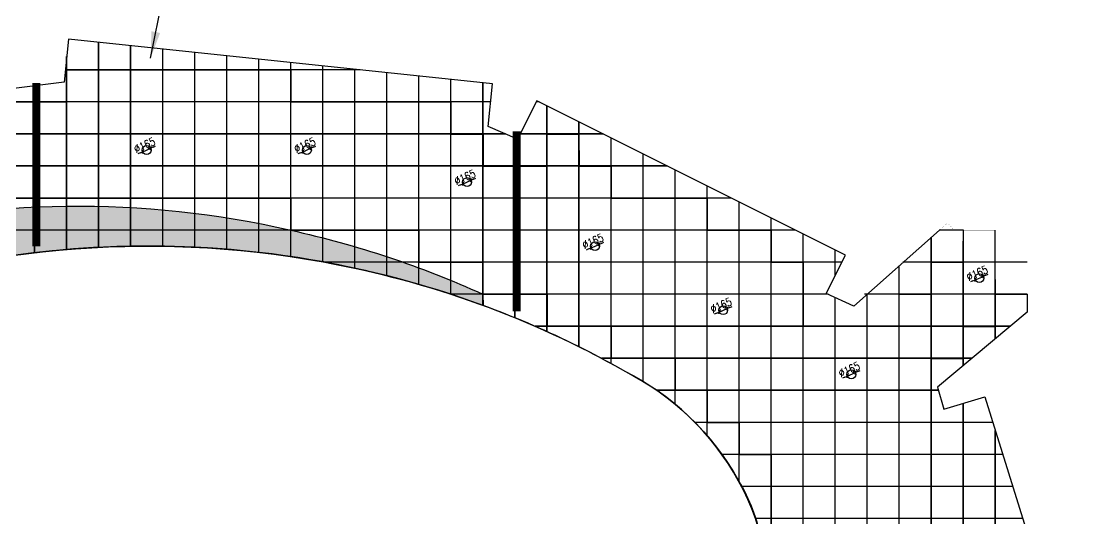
# Model space of a CAD drawing. Header units: millimetres. Extents: x -1989 to 265952, y -5690 to 142265.
# Drawn here: x 153798 to 173597, y 32524 to 41842 of the extents above; entities that cross this region are included whole.
import ezdxf
from ezdxf.lldxf.tags import DXFTag

# ---------------------------------------------------------------- set-up
doc = ezdxf.new("R2010")
doc.units = ezdxf.units.MM
for name, color, linetype in [('d地面疏散指示开孔165mm', 91, 'Continuous'), ('F-地材填充', 8, 'Continuous'), ('F-地材造型线', 150, 'Continuous'), ('ST-01水刀', 111, 'Continuous'), ('ST-02算量', 222, 'Continuous'), ('ST-12算量', 21, 'Continuous'), ('现场实际间隔柱定位', 6, 'Continuous')]:
    doc.layers.add(name, color=color, linetype=linetype)
doc.layers.add('灯柱定位线', color=141, linetype='Continuous', lineweight=25)
doc.styles.get("Standard").update_dxf_attribs({"font": 'arial.ttf'})
doc.styles.add('YQ_DIM', font='romancs.shx', dxfattribs={"width": 0.8, "bigfont": '@by-01-hztxt.shx'})
tags = doc.linetypes.add('EXP JT_LINE', pattern='A,0.5,-0.2,["EXP JT",Standard,S=0.12,R=0,X=-0.1,Y=-0.05],-0.5', length=1.199999999999999).pattern_tags.tags
tags[6] = DXFTag(74, 10)
doc.dimstyles.new('yq100', dxfattribs={"dimscale": 50, "dimtxt": 3, "dimasz": 1, "dimexe": 1.5, "dimexo": 3, "dimgap": 0.5, "dimtad": 1, "dimdec": 0, "dimrnd": 5, "dimdsep": 46, "dimtxsty": 'YQ_DIM', "dimblk": 'YQTICK', "dimcen": 0, "dimclrd": 256, "dimclre": 256, "dimclrt": 7, "dimadec": 1, "dimazin": 2, "dimtfac": 1, "dimtdec": 0, "dimtix": 1, "dimtmove": 2, "dimatfit": 2, "dimfxl": 1, "dimtolj": 1, "dimtzin": 0, "dimarcsym": 0})
doc.dimstyles.new('yq50', dxfattribs={"dimscale": 50, "dimtxt": 3, "dimasz": 1, "dimexe": 1.5, "dimexo": 3, "dimgap": 0.5, "dimtad": 1, "dimdec": 0, "dimdsep": 46, "dimtxsty": 'YQ_DIM', "dimblk": 'YQTICK', "dimcen": 0, "dimclrd": 256, "dimclre": 256, "dimclrt": 7, "dimadec": 1, "dimazin": 2, "dimtfac": 1, "dimtdec": 4, "dimtix": 1, "dimtmove": 2, "dimatfit": 2, "dimfxl": 1, "dimtolj": 1, "dimtzin": 0, "dimarcsym": 0})

# ---------------------------------------------------------------- blocks, each defined once
blk = doc.blocks.new('AWERAWE')
at = {"layer": 'F-地材填充', "color": 8, "linetype": 'Continuous'}
for p, q in [((59732.72795788613, 421727.324195977), (59732.72795788613, 425563.2981713135)), ((59734.72795788613, 421725.3241959769), (59734.72795788613, 425561.2981713134)), ((60332.72795788613, 421747.7007166978), (60332.72795788613, 425500.184107597)), ((60334.72795788613, 421745.7007166978), (60334.72795788613, 425498.184107597)), ((59132.72795788613, 421687.1276725348), (59132.72795788613, 425296.7338252634)), ((59134.72795788613, 421685.1276725348), (59134.72795788613, 425294.7338252634)), ((60932.72795788613, 421748.3236752543), (60932.72795788613, 425437.0700438805)), ((60934.72795788613, 421746.3236752543), (60934.72795788613, 425435.0700438805)), ((61532.72795788613, 421729.195098205), (61532.72795788613, 425373.9559801641)), ((61534.72795788613, 421727.195098205), (61534.72795788613, 425371.955980164)), ((62132.72795788613, 421690.2526312044), (62132.72795788613, 425310.8419164477)), ((62134.72795788614, 421688.2526312044), (62134.72795788614, 425308.8419164477)), ((62732.72795788614, 421631.3685172424), (62732.72795788614, 425247.7278527313)), ((62734.72795788613, 421629.3685172424), (62734.72795788613, 425245.7278527312)), ((63332.72795788613, 421552.3474806627), (63332.72795788613, 425184.6137890148)), ((63334.72795788614, 421550.3474806626), (63334.72795788614, 425182.6137890148)), ((63932.72795788614, 421452.9234342065), (63932.72795788614, 425121.4997252984)), ((63934.72795788613, 421450.9234342065), (63934.72795788613, 425119.4997252984)), ((64632.62527994737, 425047.8774516658), (59106.54517944515, 425047.8774516658)), ((64634.62527994692, 425045.8774516657), (59108.54517944516, 425045.8774516657)), ((64532.72795788613, 421334.3977791303), (64532.72795788613, 425058.3856615819)), ((64534.72795788613, 421332.3977791302), (64534.72795788613, 425056.3856615819)), ((65132.72795788613, 421194.367061327), (65132.72795788613, 424995.2715978654)), ((65134.72795788613, 421192.367061327), (65134.72795788613, 424993.2715978654)), ((65732.72795788613, 421032.2999971928), (65732.72795788613, 424932.157534149)), ((65734.72795788613, 421030.2999971928), (65734.72795788613, 424930.157534149)), ((58532.72795788614, 421626.9792025957), (58532.72795788614, 424751.5401051589)), ((58534.72795788613, 421624.9792025957), (58534.72795788613, 424749.5401051589)), ((66332.72795788613, 420847.567494339), (66332.72795788613, 424869.0434704325)), ((66334.72795788613, 420845.5674943389), (66334.72795788613, 424867.0434704325)), ((66932.72795788613, 420639.4228866763), (66932.72795788613, 424805.9294067161)), ((66934.72795788613, 420637.4228866763), (66934.72795788613, 424803.9294067161)), ((67075.88791948195, 424447.8774516658), (54619.09767117028, 424447.8774516658)), ((67077.88791948195, 424445.8774516658), (54621.09767117028, 424445.8774516658)), ((67986.65044707463, 424447.8774516658), (67928.41026569431, 424447.8774516658)), ((67988.65044707463, 424445.8774516658), (67930.41026569431, 424445.8774516658)), ((68132.72795788613, 420149.216640145), (68132.72795788613, 424374.7751290229)), ((68134.72795788613, 420147.216640145), (68134.72795788613, 424372.7751290229)), ((68732.72795788613, 419864.8972796758), (68732.72795788613, 424074.5140324172)), ((68734.72795788613, 419862.8972796758), (68734.72795788613, 424072.5140324172)), ((67358.75232917769, 423847.8774516658), (52740.60842522362, 423847.8774516658)), ((67360.75232917769, 423845.8774516658), (52742.60842522362, 423845.8774516658)), ((67532.72795788613, 420406.9849930363), (67532.72795788613, 423775.0158635742)), ((67534.72795788613, 420404.9849930362), (67534.72795788613, 423773.0158635742)), ((69185.6069688138, 423847.8774516658), (67628.14916908804, 423847.8774516658)), ((69187.6069688138, 423845.8774516658), (67630.14916908804, 423845.8774516658)), ((69332.72795788613, 419552.5877767571), (69332.72795788613, 423774.2529358114)), ((69334.72795788613, 419550.5877767571), (69334.72795788613, 423772.2529358115)), ((69932.72795788613, 419218.3090363251), (69932.72795788613, 423473.9918392057)), ((69934.72795788613, 419216.309036325), (69934.72795788613, 423471.9918392057)), ((70384.56349055294, 423247.8774516658), (50862.11917927697, 423247.8774516658)), ((70386.56349055294, 423245.8774516658), (50864.11917927697, 423245.8774516658)), ((70532.72795788613, 418789.4144410026), (70532.72795788613, 423173.7307426)), ((70534.72795788613, 418787.4144410026), (70534.72795788613, 423171.7307425999)), ((71132.72795788613, 418200.1761583872), (71132.72795788613, 422873.4696459943)), ((71134.72795788613, 418198.1761583872), (71134.72795788613, 422871.4696459943)), ((71583.5200122921, 422647.8774516658), (50315.76294019827, 422647.8774516658)), ((71585.5200122921, 422645.8774516658), (50317.76294019826, 422645.8774516658)), ((71732.72795788613, 417338.7926867191), (71732.72795788613, 422573.2085493885)), ((71734.72795788613, 417336.7926867192), (71734.72795788613, 422571.2085493885)), ((72332.72795788613, 412105.1763247893), (72332.72795788613, 422272.9474527827)), ((72334.72795788613, 412103.1763247894), (72334.72795788613, 422270.9474527827)), ((72782.47653403124, 422047.8774516658), (49932.12913229966, 422047.8774516658)), ((72784.47653403124, 422045.8774516658), (49934.12913229976, 422045.8774516658)), ((72932.72795788613, 405627.6264626873), (72932.72795788613, 421972.686356177)), ((72934.72795788613, 405625.6264626873), (72934.72795788613, 421970.686356177)), ((75332.72795788613, 407253.8076605087), (75332.72795788613, 421913.4975078547)), ((75755.5755630787, 422047.8774516658), (75483.6941343821, 422047.8774516658)), ((75757.5755630787, 422045.8774516658), (75485.69413438211, 422045.8774516658)), ((75334.72795788613, 407251.8076605087), (75334.72795788613, 421911.4975078547)), ((75932.72795788613, 419511.4151981346), (75932.72795788613, 421837.3485187032)), ((75934.72795788613, 419509.4151981346), (75934.72795788613, 421835.3485187033)), ((73532.72795788613, 421201.0553558682), (73532.72795788613, 421672.4252595713)), ((73534.72795788613, 421199.0553558682), (73534.72795788613, 421670.4252595713)), ((73656.70486101667, 421447.8774516658), (63960.62129795333, 421447.8774516658)), ((73658.70486101667, 421445.8774516658), (63962.62129795333, 421445.8774516658)), ((74732.72795788613, 407053.3851906935), (74732.72795788613, 421379.4178341282)), ((74734.72795788613, 407051.3851906935), (74734.72795788613, 421377.4178341282)), ((76260.45361185203, 421447.8774516658), (74809.63740144533, 421447.8774516658)), ((76262.45361185205, 421445.8774516658), (74811.63740144533, 421445.8774516658)), ((76532.72795788613, 420012.9151610791), (76532.72795788613, 421124.3050404323)), ((76534.72795788613, 420010.9151610791), (76534.72795788613, 421122.3050404323)), ((73396.59771953651, 420847.8774516659), (66331.7804869036, 420847.8774516659)), ((73398.59771953651, 420845.8774516659), (66333.7804869036, 420845.8774516659)), ((73532.72795788613, 405796.9171875511), (73532.72795788613, 420784.7625229764)), ((73534.72795788613, 405794.9171875511), (73534.72795788613, 420782.7625229764)), ((74132.72795788613, 405966.2079124148), (74132.72795788613, 420845.3381604018)), ((74134.72795788613, 405964.2079124148), (74134.72795788613, 420843.3381604018)), ((76765.3316606254, 420847.8774516659), (74135.58066850857, 420847.8774516659)), ((76767.3316606254, 420845.8774516659), (74137.58066850856, 420845.8774516659)), ((76813.8393931179, 420247.8774516658), (67910.1274512982, 420247.8774516658)), ((76815.8393931179, 420245.8774516658), (67912.1274512982, 420245.8774516658)), ((76095.9928794585, 419647.8774516658), (69155.4400247717, 419647.8774516658)), ((76097.9928794585, 419645.8774516658), (69157.4400247717, 419645.8774516658)), ((75466.12250195479, 419047.8774516658), (70193.67413403929, 419047.8774516658)), ((75468.1225019548, 419045.8774516658), (70195.67413403929, 419045.8774516658)), ((75932.72795788613, 407354.1026367229), (75932.72795788613, 418806.6356134118)), ((75934.72795788613, 407352.1026367229), (75934.72795788613, 418804.6356134118)), ((76484.52566926554, 418447.8774516658), (70904.42300351303, 418447.8774516658)), ((76486.52566926552, 418445.8774516659), (70906.42300351303, 418445.8774516659)), ((76532.72795788613, 408756.8237251606), (76532.72795788613, 418293.0668232843)), ((76534.72795788613, 408754.8237251606), (76534.72795788613, 418291.0668232842)), ((76671.34341863274, 417847.8774516658), (71410.26095073187, 417847.8774516658)), ((76673.34341863274, 417845.8774516658), (71412.26095073187, 417845.8774516658)), ((76858.16116799993, 417247.8774516657), (71784.14219828056, 417247.8774516657)), ((76860.16116799993, 417245.8774516658), (71786.14219828056, 417245.8774516658)), ((77044.97891736715, 416647.8774516658), (72041.32149376141, 416647.8774516658)), ((77046.97891736715, 416645.8774516658), (72043.32149376141, 416645.8774516658))]:
    blk.add_line(p, q, dxfattribs=at)
blk = doc.blocks.new('YQTICK')
blk.add_line((-1, 1e-16), (1, 1e-16))
at = {"const_width": 0.4}
blk.add_lwpolyline([(0.5303300858899105, 0.5303300858899106), (-0.5303300858899106, -0.5303300858899105)], dxfattribs=at)
blk = doc.blocks.new('*D325')
at = {"layer": 'DEFPOINTS', "color": 0, "transparency": 16777216}
for p in [(156226.3479545136, 39462.10451857803), (156074.9264775036, 39396.55654911943)]:
    blk.add_point(p, dxfattribs=at)
at = {"layer": 'd地面疏散指示开孔165mm', "lineweight": -2, "transparency": 16777216}
for p, q in [((156074.9264775036, 39396.55654911943), (156226.3479545136, 39462.10451857803)), ((156272.2332505772, 39481.96753962607), (156318.1185466408, 39501.83056067412)), ((156029.04118144, 39376.69352807138), (155983.1558853763, 39356.83050702333))]:
    blk.add_line(p, q, dxfattribs=at)
at = {"layer": 'd地面疏散指示开孔165mm', "lineweight": -2, "transparency": 16777216, "xscale": 50, "yscale": 50, "zscale": 50}
for p, rotation in [((156074.9264775036, 39396.55654911943), 23.40702549859462), ((156226.3479545136, 39462.10451857803), 203.4070254985946)]:
    blk.add_blockref('YQTICK', p, dxfattribs=dict(at, rotation=rotation))
at = {"layer": 'd地面疏散指示开孔165mm', "color": 7, "transparency": 16777216, "insert": (156110.9111739125, 39521.10112597594), "char_height": 150, "attachment_point": 5, "rotation": 23.407025498594628, "style": 'YQ_DIM'}
blk.add_mtext('\\A1;∅165', dxfattribs=at)
blk = doc.blocks.new('*D326')
at = {"layer": 'DEFPOINTS', "color": 0, "transparency": 16777216}
for p in [(159228.3479545136, 39462.10451857803), (159076.9264775037, 39396.55654911947)]:
    blk.add_point(p, dxfattribs=at)
at = {"layer": 'd地面疏散指示开孔165mm', "lineweight": -2, "transparency": 16777216}
for p, q in [((159076.9264775037, 39396.55654911947), (159228.3479545136, 39462.10451857803)), ((159274.2332505772, 39481.96753962608), (159320.1185466408, 39501.83056067414)), ((159031.0411814401, 39376.69352807143), (158985.1558853765, 39356.83050702337))]:
    blk.add_line(p, q, dxfattribs=at)
at = {"layer": 'd地面疏散指示开孔165mm', "lineweight": -2, "transparency": 16777216, "xscale": 50, "yscale": 50, "zscale": 50}
for p, rotation in [((159076.9264775037, 39396.55654911947), 23.40702549860142), ((159228.3479545136, 39462.10451857803), 203.4070254986014)]:
    blk.add_blockref('YQTICK', p, dxfattribs=dict(at, rotation=rotation))
at = {"layer": 'd地面疏散指示开孔165mm', "color": 7, "transparency": 16777216, "insert": (159112.9111739125, 39521.10112597597), "char_height": 150, "attachment_point": 5, "rotation": 23.407025498601396, "style": 'YQ_DIM'}
blk.add_mtext('\\A1;∅165', dxfattribs=at)
blk = doc.blocks.new('*D327')
at = {"layer": 'DEFPOINTS', "color": 0, "transparency": 16777216}
for p in [(162228.3479545137, 38862.10451857807), (162076.9264775038, 38796.55654911947)]:
    blk.add_point(p, dxfattribs=at)
at = {"layer": 'd地面疏散指示开孔165mm', "lineweight": -2, "transparency": 16777216}
for p, q in [((162076.9264775038, 38796.55654911947), (162228.3479545137, 38862.10451857807)), ((162274.2332505773, 38881.96753962613), (162320.1185466409, 38901.83056067419)), ((162031.0411814402, 38776.69352807141), (161985.1558853766, 38756.83050702335))]:
    blk.add_line(p, q, dxfattribs=at)
at = {"layer": 'd地面疏散指示开孔165mm', "lineweight": -2, "transparency": 16777216, "xscale": 50, "yscale": 50, "zscale": 50}
for p, rotation in [((162076.9264775038, 38796.55654911947), 23.40702549861469), ((162228.3479545137, 38862.10451857807), 203.4070254986147)]:
    blk.add_blockref('YQTICK', p, dxfattribs=dict(at, rotation=rotation))
at = {"layer": 'd地面疏散指示开孔165mm', "color": 7, "transparency": 16777216, "insert": (162112.9111739127, 38921.10112597599), "char_height": 150, "attachment_point": 5, "rotation": 23.407025498614683, "style": 'YQ_DIM'}
blk.add_mtext('\\A1;∅165', dxfattribs=at)
blk = doc.blocks.new('*D328')
at = {"layer": 'DEFPOINTS', "color": 0, "transparency": 16777216}
for p in [(164626.3479545136, 37662.10451857813), (164474.9264775039, 37596.55654911941)]:
    blk.add_point(p, dxfattribs=at)
at = {"layer": 'd地面疏散指示开孔165mm', "lineweight": -2, "transparency": 16777216}
for p, q in [((164474.9264775039, 37596.55654911941), (164626.3479545136, 37662.10451857813)), ((164672.2332505772, 37681.96753962623), (164718.1185466407, 37701.83056067434)), ((164429.0411814403, 37576.69352807131), (164383.1558853767, 37556.8305070232))]:
    blk.add_line(p, q, dxfattribs=at)
at = {"layer": 'd地面疏散指示开孔165mm', "lineweight": -2, "transparency": 16777216, "xscale": 50, "yscale": 50, "zscale": 50}
for p, rotation in [((164474.9264775039, 37596.55654911941), 23.40702549866785), ((164626.3479545136, 37662.10451857813), 203.4070254986678)]:
    blk.add_blockref('YQTICK', p, dxfattribs=dict(at, rotation=rotation))
at = {"layer": 'd地面疏散指示开孔165mm', "color": 7, "transparency": 16777216, "insert": (164510.9111739125, 37721.10112597594), "char_height": 150, "attachment_point": 5, "rotation": 23.407025498667853, "style": 'YQ_DIM'}
blk.add_mtext('\\A1;∅165', dxfattribs=at)
blk = doc.blocks.new('*D329')
at = {"layer": 'DEFPOINTS', "color": 0, "transparency": 16777216}
for p in [(167028.3479545135, 36462.10451857805), (166876.9264775038, 36396.5565491195)]:
    blk.add_point(p, dxfattribs=at)
at = {"layer": 'd地面疏散指示开孔165mm', "lineweight": -2, "transparency": 16777216}
for p, q in [((166876.9264775038, 36396.5565491195), (167028.3479545135, 36462.10451857805)), ((167074.2332505772, 36481.9675396261), (167120.1185466408, 36501.83056067415)), ((166831.0411814401, 36376.69352807145), (166785.1558853765, 36356.83050702341))]:
    blk.add_line(p, q, dxfattribs=at)
at = {"layer": 'd地面疏散指示开孔165mm', "lineweight": -2, "transparency": 16777216, "xscale": 50, "yscale": 50, "zscale": 50}
for p, rotation in [((166876.9264775038, 36396.5565491195), 23.40702549860413), ((167028.3479545135, 36462.10451857805), 203.4070254986041)]:
    blk.add_blockref('YQTICK', p, dxfattribs=dict(at, rotation=rotation))
at = {"layer": 'd地面疏散指示开孔165mm', "color": 7, "transparency": 16777216, "insert": (166912.9111739126, 36521.10112597598), "char_height": 150, "attachment_point": 5, "rotation": 23.40702549860414, "style": 'YQ_DIM'}
blk.add_mtext('\\A1;∅165', dxfattribs=at)
blk = doc.blocks.new('*D330')
at = {"layer": 'DEFPOINTS', "color": 0, "transparency": 16777216}
for p in [(169428.3479545136, 35262.10451857804), (169276.9264775036, 35196.55654911944)]:
    blk.add_point(p, dxfattribs=at)
at = {"layer": 'd地面疏散指示开孔165mm', "lineweight": -2, "transparency": 16777216}
for p, q in [((169276.9264775036, 35196.55654911944), (169428.3479545136, 35262.10451857804)), ((169474.2332505772, 35281.96753962607), (169520.1185466408, 35301.83056067412)), ((169231.0411814399, 35176.69352807141), (169185.1558853764, 35156.83050702336))]:
    blk.add_line(p, q, dxfattribs=at)
at = {"layer": 'd地面疏散指示开孔165mm', "lineweight": -2, "transparency": 16777216, "xscale": 50, "yscale": 50, "zscale": 50}
for p, rotation in [((169276.9264775036, 35196.55654911944), 23.40702549858999), ((169428.3479545136, 35262.10451857804), 203.4070254985899)]:
    blk.add_blockref('YQTICK', p, dxfattribs=dict(at, rotation=rotation))
at = {"layer": 'd地面疏散指示开孔165mm', "color": 7, "transparency": 16777216, "insert": (169312.9111739125, 35321.10112597595), "char_height": 150, "attachment_point": 5, "rotation": 23.40702549858995, "style": 'YQ_DIM'}
blk.add_mtext('\\A1;∅165', dxfattribs=at)
blk = doc.blocks.new('*D331')
at = {"layer": 'DEFPOINTS', "color": 0, "transparency": 16777216}
for p in [(171826.3479545141, 37064.10451857831), (171674.9264775042, 36998.55654911965)]:
    blk.add_point(p, dxfattribs=at)
at = {"layer": 'd地面疏散指示开孔165mm', "lineweight": -2, "transparency": 16777216}
for p, q in [((171674.9264775042, 36998.55654911965), (171826.3479545141, 37064.10451857831)), ((171872.2332505777, 37083.96753962639), (171918.1185466412, 37103.83056067446)), ((171629.0411814405, 36978.69352807158), (171583.155885377, 36958.83050702351))]:
    blk.add_line(p, q, dxfattribs=at)
at = {"layer": 'd地面疏散指示开孔165mm', "lineweight": -2, "transparency": 16777216, "xscale": 50, "yscale": 50, "zscale": 50}
for p, rotation in [((171674.9264775042, 36998.55654911965), 23.40702549862684), ((171826.3479545141, 37064.10451857831), 203.4070254986268)]:
    blk.add_blockref('YQTICK', p, dxfattribs=dict(at, rotation=rotation))
at = {"layer": 'd地面疏散指示开孔165mm', "color": 7, "transparency": 16777216, "insert": (171710.9111739129, 37123.10112597617), "char_height": 150, "attachment_point": 5, "rotation": 23.40702549862684, "style": 'YQ_DIM'}
blk.add_mtext('\\A1;∅165', dxfattribs=at)

msp = doc.modelspace()

# ---------------------------------------------------------------- hatches: boundary and pattern name
at = {"layer": 'F-地材填充'}
h = msp.add_hatch(dxfattribs=at)
h.set_pattern_fill('DOTS', color=8, scale=100, angle=90)
h.set_pattern_definition([(360, (-4607207.746019857, 844270.0960145477), (79.37500000000004, 158.7499999999999), [0, -158.75])])
edge = h.paths.add_edge_path()
edge.add_line((162449.6372160086, 36730.33053384864), (162451.6372160086, 36518.60960794313))
edge.add_line((162451.6372160086, 36518.60960794313), (162368.1259833085, 36550.28039269967))
edge.add_arc((156161.0878685571, 19270.17034327329), 18361.08726296626, 430.2416454071174, 447.2199497233229)
edge.add_arc((156170.5703717364, 19393.07334394604), 18237.86932609619, 447.2309776297963, 466.3005577260544)
edge.add_arc((156211.9186592611, 19288.64683474405), 18349.7065647352, 106.332956657739, 127.4672926780649)
edge.add_arc((148829.0666485878, 29333.59255755963), 5891.309139167989, 129.9057221483686, 250.3878121144565)
edge.add_arc((148991.8704590877, 29824.30577302989), 6408.209623373335, 250.4892918329346, 266.9565447694282)
edge.add_arc((151064.7732298067, 63690.52982933217), 40337.64097902134, 266.5703221932316, 274.2435938777294)
edge.add_line((154049.6372160086, 23463.47591363642), (154049.6372165591, 23361.69844212491))
edge.add_line((154049.6372165591, 23361.69844212491), (153999.5435647195, 23349.14267666792))
edge.add_arc((148934.6658501041, 50884.82775009211), 27997.62380500894, 273.1059292904349, 280.42241046576606, ccw=False)
edge.add_arc((149274.0257327796, 49795.5506591303), 26893.01556288868, 262.2589437654261, 272.5097129339043, ccw=False)
edge.add_arc((146612.6914234846, 29070.14400221731), 5999.999999887354, 139.5090938253407, 260.78290530658535, ccw=False)
edge.add_arc((154780.9119422725, 20644.32293110379), 17717.55474248384, 104.1500613789652, 135.9364099290469, ccw=False)
edge.add_arc((154865.0941947757, 20554.81764880914), 17825.02384926246, 77.0765717013702, 104.34211047749821, ccw=False)
edge.add_arc((154871.577368286, 19972.85529836806), 18391.30140374549, 425.6665816868958, 437.50174333396325, ccw=False)

# ---------------------------------------------------------------- linework, layer by layer
at = {"layer": 'd地面疏散指示开孔165mm'}
for centre in [(156150.6372160086, 39429.33053384876), (159152.6372160086, 39429.33053384876), (162152.6372160088, 38829.33053384876), (164550.6372160086, 37629.33053384875), (171750.6372160091, 37031.33053384899), (166952.6372160087, 36429.33053384876), (169352.6372160086, 35229.33053384876)]:
    msp.add_circle(centre, 82.5, dxfattribs=at)
at = {"layer": 'F-地材填充', "color": 8, "linetype": 'Continuous'}
for p, q in [((171272.8018943718, 37930.33053384887), (171027.9288576595, 37930.33053384887)), ((172049.6372160091, 35914.595298645), (172049.6372160091, 37928.33053384864)), ((172649.6372160091, 37330.33053384887), (170314.8853794439, 37330.33053384887)), ((172649.6372160091, 36730.33053384887), (169601.8419012282, 36730.33053384887))]:
    msp.add_line(p, q, dxfattribs=at)
at = {"layer": 'F-地材造型线', "color": 1, "linetype": 'EXP JT_LINE', "ltscale": 1500, "const_width": 150}
for points in [[(154084.8960903069, 37628.55089769178), (154084.8960903069, 40684.66521010678)], [(163084.896090307, 36411.35951394044), (163084.896090307, 39777.43045163495)]]:
    msp.add_lwpolyline(points, dxfattribs=at)
at = {"layer": 'F-地材造型线'}
msp.add_lwpolyline([(162449.6372160086, 36730.33053384864), (162451.6372160086, 36518.60960794313), (162368.1259833085, 36550.28039269967, 0.0742176493522738), (157051.6372160086, 37609.64818038783, 0.0833992966350385), (151051.6372160086, 36897.82700982064, 0.0924782240546196), (145049.6372160086, 33852.82219737643, 0.5801583694025358), (146851.6372160086, 23784.06138705395, 0.0719758515705009), (148651.6372160086, 23425.13458314925, 0.0334934798761922), (154049.6372160086, 23463.47591363642), (154049.6372165591, 23361.69844212491), (153999.5435647195, 23349.14267666792, -0.0319350211675993), (150451.6372160086, 22928.33053384864, -0.0447572684585288), (145651.6372160086, 23147.61288714994, -0.5847849379691404), (142049.6372160086, 32966.10810604124, -0.1395903154895693), (150449.6372160086, 37824.30562313638, -0.1195328235537702), (158851.6372160086, 37928.33053384864, -0.0516865878900841), (162449.6372160086, 36730.33053384864, 1.839027828381196)], format="xyb", dxfattribs=at)
at = {"layer": 'ST-01水刀', "color": 111}
for points in [[(152851.6372160088, 40326.33053384864), (154649.6372160088, 40328.33053384863), (154649.6372160088, 40928.33053384864), (158849.6372160087, 40926.33053384863), (158851.6372160088, 40326.33053384864), (161849.6372160088, 40328.33053384863), (161849.6372160088, 39728.33053384864), (162451.6372160088, 39726.33053384864), (162451.6372160088, 39128.33053384864), (163051.6372160087, 39128.33053384864), (163651.6372160086, 39128.33053384858), (163649.6372160087, 39728.33053384864), (164249.6372160088, 39728.33053384864), (164251.6372160088, 39128.33053384864), (164851.6372160087, 39128.33053384864), (164851.6372160087, 38528.33053384864), (166649.6372160088, 38526.33053384864), (166649.6372160088, 37928.33053384864), (167849.6372160088, 37928.33053384864), (167849.6372160088, 37328.33053384864), (168449.6372160088, 37328.33053384864), (168451.6372160087, 36126.33053384864), (169650.1355590365, 36129.32221438098), (170249.6372160085, 36128.33053384858), (170251.6372160085, 36728.33053384858), (170851.6372160085, 36730.33053384887), (170849.6372160088, 37328.33053384864), (171451.6372160086, 37328.33053384864), (171451.6372160086, 37328.33053384864), (171451.6372160085, 37930.33053384887), (171002.6033925046, 37928.33053384864), (169401.4044087303, 36503.05081580647), (168882.03384187, 36743.84989680533), (169240.8431021017, 37458.19306368314), (163458.9837815694, 40351.63876368836), (163100.3801828161, 39635.05522461547), (162546.3432262223, 39867.08779618036), (162630.4350752023, 40667.57472310311), (154685.9411334877, 41503.25688449022), (154601.6647956039, 40702.21992295075), (153513.8747662378, 40563.33244598706)], [(172049.6372160087, 31926.33053384864), (172049.6372160087, 33726.33053384864), (171451.6372160088, 33726.33053384864), (171451.6372160088, 34328.33053384864), (170851.6372160088, 34328.33053384864), (170851.6372160088, 35526.33053384864), (171451.6372160088, 35528.33053384864), (171449.6372160088, 36128.33053384864), (172049.6372160087, 36128.33053384864), (172051.6372160087, 36726.33053384864), (172649.6372160091, 36730.33053384887), (172649.6372160091, 36393.1965396638), (170967.7659858903, 34987.43260702715), (171088.3958133688, 34574.50742835083), (171852.9986388272, 34811.48469581749), (173595.2083805537, 29216.05359477593)]]:
    msp.add_lwpolyline(points, dxfattribs=at)
at = {"layer": 'ST-01水刀'}
msp.add_lwpolyline([(162451.6372160086, 36518.60960794313), (162451.6372160086, 36730.33053384864), (163651.6372160085, 36728.33053384864), (163651.6372160085, 36130.33053384864), (164851.6372160085, 36128.33053384864), (164851.6372160085, 35530.33053384864), (166049.6372160085, 35530.33053384864), (166051.6372160085, 34930.33053384864), (166649.6372160085, 34928.33053384864), (166649.6372160085, 34328.33053384864), (167249.6372160085, 34330.33053384864), (167251.6372160085, 33730.33053384864), (167849.6372160085, 33730.33053384864), (167851.6372160085, 30128.33053384864)], dxfattribs=at)
msp.add_lwpolyline([(167085.9458798267, 29878.93408692503, 0.2535219781792098), (167558.2307518838, 32530.33053384864, 0.1552673317935481), (165712.5833921618, 34928.33053384864, 0.0520608225160156), (162451.6372160086, 36518.60960794313, -5.927806222027306)], format="xyb", dxfattribs=at)
at = {"layer": 'ST-02算量', "color": 200}
msp.add_lwpolyline([(150451.6372160086, 38528.33053384864), (158851.6372160086, 38525.42429156092), (158849.6372160086, 37928.33053384864), (161249.6372160086, 37928.33053384864), (161251.6275752316, 37328.33053384864), (162449.6372160086, 37328.33053384864), (162449.6521476485, 36519.36242490835), (161853.3650346528, 36730.22268688164, 0.2168742251036804), (146793.7485534059, 35032.91246584882, 0.0182811140854106)], format="xyb", dxfattribs=at)
at = {"layer": '灯柱定位线', "color": 11}
msp.add_lwpolyline([(155251.6300508276, 25332.33407053727), (154733.7046728999, 24019.70498280719, -0.3059886959981961), (154031.0214256974, 23461.81835642262, -0.0337368008245948), (148641.51402811, 23427.63073734424, -0.0610070208442578), (147164.1800712858, 23683.77171641836, -0.6457212491002896), (145689.9672057269, 34318.80529046882, -0.0622363670928401), (149685.0891795246, 36438.84734400918, -0.1369893043618775), (159453.7397171817, 37332.9918667512, -0.0845026842308067), (165109.8412634515, 35289.61315570635, -0.1489224150723641), (167239.6962432181, 33239.47720146182, -0.0869596195298726), (167663.3170286928, 32124.57366897506, -0.2127911314311299), (167085.9458798267, 29878.93408692503), (166458.7210967498, 29082.21220725702), (167977.110118138, 27886.85000132487), (166328.0006699906, 25792.09607125123), (164809.6116491229, 26987.45827803112), (164469.3342673875, 26555.22657607784, -0.3312673263001841), (163555.2908300742, 26308.06000060347), (156701.8513145385, 29011.18704013244), (156289.2528026783, 27965.09527032342), (158222.8047142526, 27202.46557314796), (157184.4058247682, 24569.73545174996)], format="xyb", close=True, dxfattribs=at)
at = {"layer": '现场实际间隔柱定位', "const_width": 2}
msp.add_lwpolyline([(153513.8747662378, 40563.33244598706), (154601.6647956039, 40702.21992295075), (154673.252917678, 41382.63512381314), (154685.9411334877, 41503.25688449022), (162630.4350752023, 40667.57472310311), (162546.3432262223, 39867.08779618036), (163100.3801828161, 39635.05522461547), (163458.9837815696, 40351.63876368836), (169240.8431021017, 37458.19306368314), (168882.03384187, 36743.84989680533), (169401.4044087303, 36503.05081580647), (171158.0517772809, 38066.70023821967), (171274.4848212012, 37928.33053384864), (172049.6372160091, 37928.33053384864), (172049.6372160091, 37330.33053384887), (172649.6372160091, 37330.33053384887), (172649.6372160091, 36393.1965396638), (170967.7659858903, 34987.43260702715), (171088.3958133688, 34574.50742835083), (171852.9986388272, 34811.48469581749), (173595.4510982609, 29215.27406164873)], dxfattribs=at)

# ---------------------------------------------------------------- block references
at = {"layer": 'ST-01水刀'}
msp.add_blockref('AWERAWE', (95516.90925812247, -384117.5469178173), dxfattribs=at)

# ---------------------------------------------------------------- dimensions: what is measured, and where the dimension line sits
at = {"layer": 'd地面疏散指示开孔165mm'}
for p1, p2, picture, middle in [((156074.9264775036, 39396.55654911943), (156226.3479545136, 39462.10451857803), '*D325', (156110.9111739125, 39521.10112597594)), ((159076.9264775037, 39396.55654911947), (159228.3479545136, 39462.10451857803), '*D326', (159112.9111739125, 39521.10112597597)), ((162076.9264775038, 38796.55654911947), (162228.3479545137, 38862.10451857807), '*D327', (162112.9111739127, 38921.10112597599)), ((164474.9264775039, 37596.55654911941), (164626.3479545136, 37662.10451857813), '*D328', (164510.9111739125, 37721.10112597594)), ((171674.9264775042, 36998.55654911965), (171826.3479545141, 37064.10451857831), '*D331', (171710.9111739129, 37123.10112597617)), ((166876.9264775038, 36396.5565491195), (167028.3479545135, 36462.10451857805), '*D329', (166912.9111739126, 36521.10112597598)), ((169276.9264775036, 35196.55654911944), (169428.3479545136, 35262.10451857804), '*D330', (169312.9111739125, 35321.10112597595))]:
    dim = msp.add_diameter_dim_2p(p1=p1, p2=p2, dimstyle='yq50', override={"dimzin": 0}, dxfattribs=at)
    dim.commit()
    dim.dimension.update_dxf_attribs({"geometry": picture, "text_midpoint": middle})

# ---------------------------------------------------------------- leaders
at = {"layer": 'ST-12算量', "color": 122}
msp.add_leader([(156222.3767479177, 41146.86533641294), (156594.1060519007, 42999.98470565924)], dimstyle='yq100', override={"dimasz": 10, "dimtad": 0, "dimzin": 0, "dimfxl": 6, "dimfxlon": 1}, dxfattribs=at)

doc.saveas('drawing.dxf')
